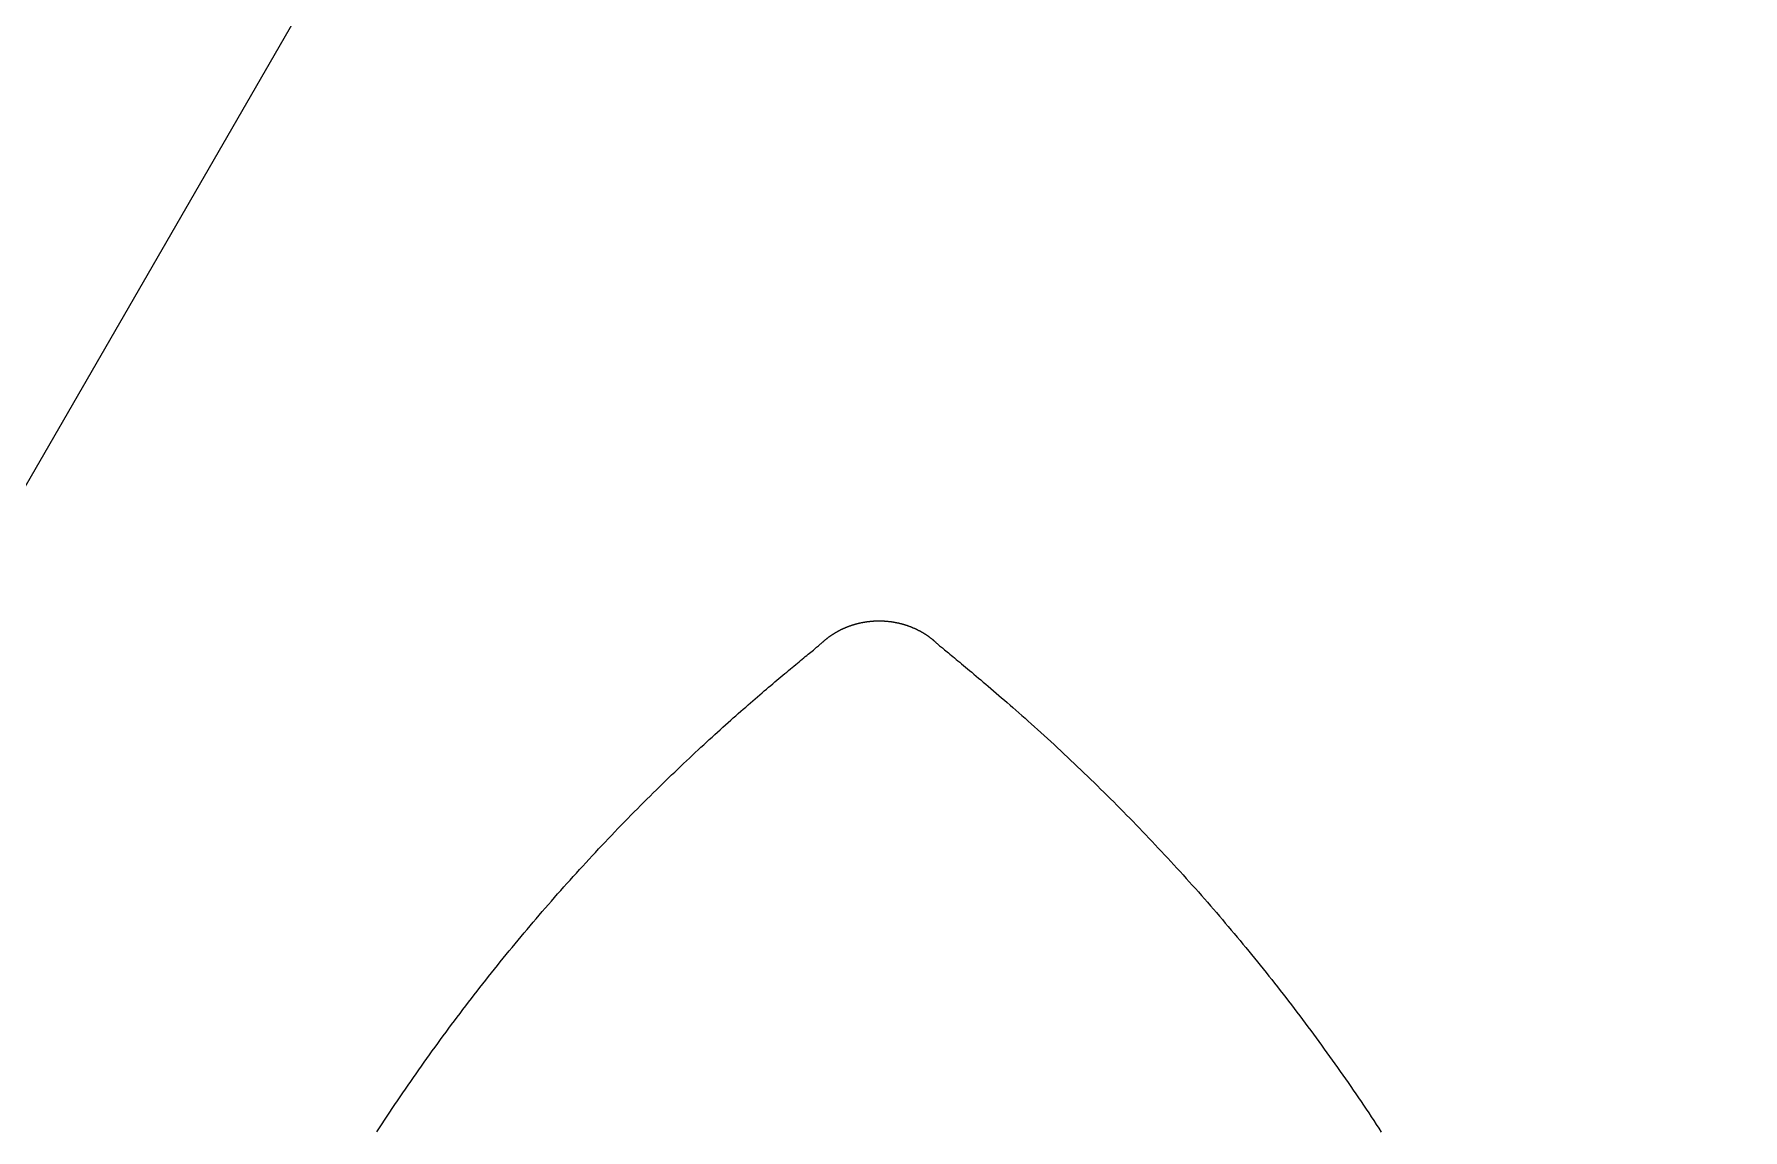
# Model space of a CAD drawing. Extents: x -3 to 136, y 0 to 121.
# Drawn here: x 9.38 to 24.12, y 19.56 to 29.01 of the extents above; entities that cross this region are included whole.
import ezdxf

# ---------------------------------------------------------------- set-up
doc = ezdxf.new("R2010")
doc.units = 0
doc.layers.get('0').update_dxf_attribs({"linetype": 'CONTINUOUS'})

msp = doc.modelspace()

# ---------------------------------------------------------------- linework, layer by layer
msp.add_lwpolyline([(69.2641, 119.9689, 0.5773503), (64.0679, 119.9689), (-2.5981, 4.5, 0.5773503), (0, 0), (133.332, 0, 0.5773503), (135.9301, 4.5)], format="xyb", close=True)
for points in [[(16.1738, 23.7606, 0), (16.1762, 23.7629, 0), (16.1787, 23.7652, 0), (16.1812, 23.7675, 0), (16.1837, 23.7697, 0), (16.1863, 23.772, 0), (16.1888, 23.7742, 0), (16.1913, 23.7764, 0), (16.1939, 23.7786, 0), (16.1965, 23.7808, 0), (16.199, 23.783, 0), (16.2016, 23.7852, 0), (16.2042, 23.7874, 0), (16.2068, 23.7895, 0), (16.2095, 23.7916, 0), (16.2121, 23.7938, 0), (16.2147, 23.7959, 0), (16.2174, 23.798, 0), (16.2201, 23.8, 0), (16.2227, 23.8021, 0), (16.2254, 23.8042, 0), (16.2281, 23.8062, 0), (16.2308, 23.8082, 0), (16.2335, 23.8102, 0), (16.2363, 23.8122, 0), (16.239, 23.8142, 0), (16.2418, 23.8162, 0), (16.2445, 23.8181, 0), (16.2473, 23.8201, 0), (16.2501, 23.822, 0), (16.2528, 23.8239, 0), (16.2556, 23.8258, 0), (16.2584, 23.8277, 0), (16.2613, 23.8296, 0), (16.2641, 23.8314, 0), (16.2669, 23.8333, 0), (16.2698, 23.8351, 0), (16.2726, 23.8369, 0), (16.2755, 23.8387, 0), (16.2783, 23.8405, 0), (16.2812, 23.8423, 0), (16.2841, 23.8441, 0), (16.287, 23.8458, 0), (16.2899, 23.8475, 0), (16.2928, 23.8493, 0), (16.2957, 23.851, 0), (16.2987, 23.8527, 0), (16.3016, 23.8543, 0), (16.3046, 23.856, 0), (16.3075, 23.8577, 0), (16.3105, 23.8593, 0), (16.3134, 23.8609, 0), (16.3164, 23.8625, 0), (16.3194, 23.8641, 0), (16.3224, 23.8657, 0), (16.3254, 23.8673, 0), (16.3284, 23.8688, 0), (16.3314, 23.8703, 0), (16.3345, 23.8719, 0), (16.3375, 23.8734, 0), (16.3405, 23.8749, 0), (16.3436, 23.8763, 0), (16.3466, 23.8778, 0), (16.3497, 23.8793, 0), (16.3528, 23.8807, 0), (16.3559, 23.8821, 0), (16.3589, 23.8835, 0), (16.362, 23.8849, 0), (16.3651, 23.8863, 0), (16.3682, 23.8877, 0), (16.3713, 23.889, 0), (16.3745, 23.8904, 0), (16.3776, 23.8917, 0), (16.3807, 23.893, 0), (16.3838, 23.8943, 0), (16.387, 23.8955, 0), (16.3901, 23.8968, 0), (16.3933, 23.8981, 0), (16.3965, 23.8993, 0), (16.3996, 23.9005, 0), (16.4028, 23.9017, 0), (16.406, 23.9029, 0), (16.4091, 23.9041, 0), (16.4123, 23.9052, 0), (16.4155, 23.9064, 0), (16.4187, 23.9075, 0), (16.4219, 23.9086, 0), (16.4251, 23.9097, 0), (16.4283, 23.9108, 0), (16.4316, 23.9119, 0), (16.4348, 23.9129, 0), (16.438, 23.914, 0), (16.4412, 23.915, 0), (16.4445, 23.916, 0), (16.4477, 23.917, 0), (16.451, 23.918, 0), (16.4542, 23.9189, 0), (16.4575, 23.9199, 0), (16.4607, 23.9208, 0), (16.464, 23.9217, 0), (16.4672, 23.9227, 0), (16.4705, 23.9235, 0), (16.4738, 23.9244, 0), (16.4771, 23.9253, 0), (16.4803, 23.9261, 0), (16.4836, 23.927, 0), (16.4869, 23.9278, 0), (16.4902, 23.9286, 0), (16.4935, 23.9294, 0), (16.4968, 23.9301, 0), (16.5001, 23.9309, 0), (16.5034, 23.9316, 0), (16.5067, 23.9323, 0), (16.51, 23.9331, 0), (16.5133, 23.9338, 0), (16.5167, 23.9344, 0), (16.52, 23.9351, 0), (16.5233, 23.9358, 0), (16.5266, 23.9364, 0), (16.53, 23.937, 0), (16.5333, 23.9376, 0), (16.5366, 23.9382, 0), (16.54, 23.9388, 0), (16.5433, 23.9393, 0), (16.5467, 23.9399, 0), (16.55, 23.9404, 0), (16.5534, 23.9409, 0), (16.5567, 23.9414, 0), (16.5601, 23.9419, 0), (16.5634, 23.9424, 0), (16.5668, 23.9428, 0), (16.5701, 23.9433, 0), (16.5735, 23.9437, 0), (16.5769, 23.9441, 0), (16.5802, 23.9445, 0), (16.5836, 23.9449, 0), (16.587, 23.9452, 0), (16.5903, 23.9456, 0), (16.5937, 23.9459, 0), (16.5971, 23.9462, 0), (16.6005, 23.9466, 0), (16.6039, 23.9468, 0), (16.6072, 23.9471, 0), (16.6106, 23.9474, 0), (16.614, 23.9476, 0), (16.6174, 23.9478, 0), (16.6208, 23.9481, 0), (16.6242, 23.9483, 0), (16.6275, 23.9484, 0), (16.6309, 23.9486, 0), (16.6343, 23.9488, 0), (16.6377, 23.9489, 0), (16.6411, 23.949, 0), (16.6445, 23.9491, 0), (16.6479, 23.9492, 0), (16.6513, 23.9493, 0), (16.6547, 23.9493, 0), (16.6581, 23.9494, 0), (16.6615, 23.9494, 0), (16.6649, 23.9494, 0), (16.6683, 23.9494, 0), (16.6717, 23.9494, 0), (16.6751, 23.9494, 0), (16.6784, 23.9493, 0), (16.6818, 23.9493, 0), (16.6852, 23.9492, 0), (16.6886, 23.9491, 0), (16.692, 23.949, 0), (16.6954, 23.9489, 0), (16.6988, 23.9487, 0), (16.7022, 23.9486, 0), (16.7056, 23.9484, 0), (16.709, 23.9482, 0), (16.7123, 23.948, 0), (16.7157, 23.9478, 0), (16.7191, 23.9476, 0), (16.7225, 23.9474, 0), (16.7259, 23.9471, 0), (16.7293, 23.9468, 0), (16.7326, 23.9465, 0), (16.736, 23.9462, 0), (16.7394, 23.9459, 0), (16.7428, 23.9456, 0), (16.7461, 23.9452, 0), (16.7495, 23.9449, 0), (16.7529, 23.9445, 0), (16.7562, 23.9441, 0), (16.7596, 23.9437, 0), (16.763, 23.9433, 0), (16.7663, 23.9428, 0), (16.7697, 23.9424, 0), (16.773, 23.9419, 0), (16.7764, 23.9414, 0), (16.7797, 23.9409, 0), (16.7831, 23.9404, 0), (16.7864, 23.9399, 0), (16.7898, 23.9393, 0), (16.7931, 23.9388, 0), (16.7964, 23.9382, 0), (16.7998, 23.9376, 0), (16.8031, 23.937, 0), (16.8064, 23.9364, 0), (16.8098, 23.9357, 0), (16.8131, 23.9351, 0), (16.8164, 23.9344, 0), (16.8197, 23.9337, 0), (16.823, 23.933, 0), (16.8264, 23.9323, 0), (16.8297, 23.9316, 0), (16.833, 23.9309, 0), (16.8363, 23.9301, 0), (16.8396, 23.9293, 0), (16.8429, 23.9286, 0), (16.8462, 23.9278, 0), (16.8494, 23.9269, 0), (16.8527, 23.9261, 0), (16.856, 23.9253, 0), (16.8593, 23.9244, 0), (16.8626, 23.9235, 0), (16.8658, 23.9226, 0), (16.8691, 23.9217, 0), (16.8723, 23.9208, 0), (16.8756, 23.9199, 0), (16.8789, 23.9189, 0), (16.8821, 23.918, 0), (16.8853, 23.917, 0), (16.8886, 23.916, 0), (16.8918, 23.915, 0), (16.895, 23.9139, 0), (16.8983, 23.9129, 0), (16.9015, 23.9119, 0), (16.9047, 23.9108, 0), (16.9079, 23.9097, 0), (16.9111, 23.9086, 0), (16.9143, 23.9075, 0), (16.9175, 23.9064, 0), (16.9207, 23.9052, 0), (16.9239, 23.9041, 0), (16.9271, 23.9029, 0), (16.9303, 23.9017, 0), (16.9334, 23.9005, 0), (16.9366, 23.8993, 0), (16.9398, 23.898, 0), (16.9429, 23.8968, 0), (16.9461, 23.8955, 0), (16.9492, 23.8943, 0), (16.9523, 23.893, 0), (16.9555, 23.8917, 0), (16.9586, 23.8903, 0), (16.9617, 23.889, 0), (16.9648, 23.8876, 0), (16.9679, 23.8863, 0), (16.971, 23.8849, 0), (16.9741, 23.8835, 0), (16.9772, 23.8821, 0), (16.9803, 23.8807, 0), (16.9833, 23.8792, 0), (16.9864, 23.8778, 0), (16.9895, 23.8763, 0), (16.9925, 23.8749, 0), (16.9955, 23.8734, 0), (16.9986, 23.8718, 0), (17.0016, 23.8703, 0), (17.0046, 23.8688, 0), (17.0076, 23.8672, 0), (17.0106, 23.8657, 0), (17.0136, 23.8641, 0), (17.0166, 23.8625, 0), (17.0196, 23.8609, 0), (17.0226, 23.8593, 0), (17.0255, 23.8576, 0), (17.0285, 23.856, 0), (17.0314, 23.8543, 0), (17.0344, 23.8526, 0), (17.0373, 23.851, 0), (17.0402, 23.8492, 0), (17.0431, 23.8475, 0), (17.046, 23.8458, 0), (17.0489, 23.844, 0), (17.0518, 23.8423, 0), (17.0547, 23.8405, 0), (17.0576, 23.8387, 0), (17.0604, 23.8369, 0), (17.0633, 23.8351, 0), (17.0661, 23.8333, 0), (17.0689, 23.8314, 0), (17.0718, 23.8296, 0), (17.0746, 23.8277, 0), (17.0774, 23.8258, 0), (17.0802, 23.8239, 0), (17.083, 23.822, 0), (17.0857, 23.8201, 0), (17.0885, 23.8181, 0), (17.0913, 23.8162, 0), (17.094, 23.8142, 0), (17.0967, 23.8122, 0), (17.0995, 23.8102, 0), (17.1022, 23.8082, 0), (17.1049, 23.8062, 0), (17.1076, 23.8041, 0), (17.1103, 23.8021, 0), (17.113, 23.8, 0), (17.1156, 23.7979, 0), (17.1183, 23.7959, 0), (17.1209, 23.7938, 0), (17.1235, 23.7916, 0), (17.1262, 23.7895, 0), (17.1288, 23.7874, 0), (17.1314, 23.7852, 0), (17.134, 23.783, 0), (17.1365, 23.7808, 0), (17.1391, 23.7786, 0), (17.1417, 23.7764, 0), (17.1442, 23.7742, 0), (17.1467, 23.772, 0), (17.1493, 23.7697, 0), (17.1518, 23.7674, 0), (17.1543, 23.7652, 0), (17.1568, 23.7629, 0), (17.1592, 23.7606, 0)], [(12.3352, 19.5422, 0), (12.3571, 19.5759, 0), (12.3792, 19.6096, 0), (12.4013, 19.6432, 0), (12.4236, 19.6768, 0), (12.4458, 19.7103, 0), (12.4682, 19.7438, 0), (12.4907, 19.7772, 0), (12.5132, 19.8105, 0), (12.5358, 19.8438, 0), (12.5584, 19.8771, 0), (12.5812, 19.9103, 0), (12.604, 19.9435, 0), (12.6269, 19.9766, 0), (12.6499, 20.0096, 0), (12.673, 20.0427, 0), (12.6961, 20.0756, 0), (12.7193, 20.1085, 0), (12.7426, 20.1414, 0), (12.7659, 20.1742, 0), (12.7894, 20.2069, 0), (12.8129, 20.2396, 0), (12.8365, 20.2722, 0), (12.8601, 20.3048, 0), (12.8839, 20.3374, 0), (12.9077, 20.3698, 0), (12.9316, 20.4023, 0), (12.9555, 20.4346, 0), (12.9796, 20.467, 0), (13.0037, 20.4992, 0), (13.0279, 20.5314, 0), (13.0521, 20.5636, 0), (13.0765, 20.5957, 0), (13.1009, 20.6277, 0), (13.1254, 20.6597, 0), (13.1499, 20.6917, 0), (13.1746, 20.7236, 0), (13.1993, 20.7554, 0), (13.224, 20.7872, 0), (13.2489, 20.8189, 0), (13.2738, 20.8505, 0), (13.2988, 20.8822, 0), (13.3239, 20.9137, 0), (13.3491, 20.9452, 0), (13.3743, 20.9766, 0), (13.3996, 21.008, 0), (13.425, 21.0394, 0), (13.4504, 21.0706, 0), (13.4759, 21.1018, 0), (13.5015, 21.133, 0), (13.5272, 21.1641, 0), (13.5529, 21.1952, 0), (13.5787, 21.2261, 0), (13.6046, 21.2571, 0), (13.6306, 21.2879, 0), (13.6566, 21.3188, 0), (13.6827, 21.3495, 0), (13.7089, 21.3802, 0), (13.7351, 21.4108, 0), (13.7614, 21.4414, 0), (13.7878, 21.472, 0), (13.8143, 21.5024, 0), (13.8408, 21.5328, 0), (13.8674, 21.5632, 0), (13.8941, 21.5935, 0), (13.9208, 21.6237, 0), (13.9477, 21.6539, 0), (13.9745, 21.684, 0), (14.0015, 21.714, 0), (14.0285, 21.744, 0), (14.0556, 21.7739, 0), (14.0828, 21.8038, 0), (14.1101, 21.8336, 0), (14.1374, 21.8634, 0), (14.1648, 21.8931, 0), (14.1922, 21.9227, 0), (14.2198, 21.9523, 0), (14.2474, 21.9818, 0), (14.275, 22.0112, 0), (14.3028, 22.0406, 0), (14.3306, 22.0699, 0), (14.3585, 22.0992, 0), (14.3864, 22.1284, 0), (14.4145, 22.1575, 0), (14.4425, 22.1866, 0), (14.4707, 22.2156, 0), (14.4987, 22.2443, 0), (14.5266, 22.2728, 0), (14.5543, 22.301, 0), (14.582, 22.329, 0), (14.6095, 22.3567, 0), (14.6369, 22.3842, 0), (14.6642, 22.4114, 0), (14.6913, 22.4384, 0), (14.7183, 22.4651, 0), (14.7452, 22.4916, 0), (14.7719, 22.5178, 0), (14.7985, 22.5438, 0), (14.825, 22.5695, 0), (14.8512, 22.595, 0), (14.8774, 22.6202, 0), (14.9034, 22.6452, 0), (14.9292, 22.6699, 0), (14.9549, 22.6944, 0), (14.9804, 22.7186, 0), (15.0057, 22.7426, 0), (15.0309, 22.7663, 0), (15.0559, 22.7898, 0), (15.0807, 22.813, 0), (15.1054, 22.8359, 0), (15.1298, 22.8586, 0), (15.1541, 22.8811, 0), (15.1782, 22.9033, 0), (15.2022, 22.9253, 0), (15.2259, 22.947, 0), (15.2494, 22.9684, 0), (15.2728, 22.9896, 0), (15.2959, 23.0106, 0), (15.3189, 23.0313, 0), (15.3416, 23.0517, 0), (15.3642, 23.0719, 0), (15.3865, 23.0919, 0), (15.4087, 23.1115, 0), (15.4306, 23.131, 0), (15.4523, 23.1501, 0), (15.4738, 23.1691, 0), (15.495, 23.1877, 0), (15.5161, 23.2062, 0), (15.5369, 23.2243, 0), (15.5575, 23.2422, 0), (15.5778, 23.2599, 0), (15.5979, 23.2773, 0), (15.6178, 23.2945, 0), (15.6374, 23.3114, 0), (15.6568, 23.328, 0), (15.676, 23.3444, 0), (15.6949, 23.3605, 0), (15.7136, 23.3764, 0), (15.732, 23.392, 0), (15.7501, 23.4074, 0), (15.768, 23.4225, 0), (15.7856, 23.4374, 0), (15.803, 23.452, 0), (15.8201, 23.4664, 0), (15.8369, 23.4805, 0), (15.8535, 23.4943, 0), (15.8697, 23.5079, 0), (15.8857, 23.5212, 0), (15.9015, 23.5343, 0), (15.9169, 23.5471, 0), (15.9321, 23.5597, 0), (15.9469, 23.572, 0), (15.9615, 23.5841, 0), (15.9758, 23.5959, 0), (15.9898, 23.6074, 0), (16.0035, 23.6187, 0), (16.0169, 23.6297, 0), (16.03, 23.6405, 0), (16.0427, 23.651, 0), (16.055, 23.6611, 0), (16.0668, 23.6709, 0), (16.0782, 23.6802, 0), (16.0891, 23.6892, 0), (16.0995, 23.6978, 0), (16.1094, 23.706, 0), (16.1187, 23.7137, 0), (16.1275, 23.721, 0), (16.1356, 23.7278, 0), (16.1431, 23.7341, 0), (16.15, 23.7398, 0), (16.1562, 23.7451, 0), (16.1617, 23.7498, 0), (16.1665, 23.754, 0), (16.1705, 23.7576, 0), (16.1738, 23.7606, 0)], [(17.1592, 23.7606, 0), (17.1625, 23.7576, 0), (17.1664, 23.7541, 0), (17.171, 23.7501, 0), (17.1762, 23.7456, 0), (17.1822, 23.7406, 0), (17.1888, 23.735, 0), (17.1961, 23.7289, 0), (17.204, 23.7223, 0), (17.2126, 23.7152, 0), (17.2217, 23.7077, 0), (17.2315, 23.6996, 0), (17.2419, 23.691, 0), (17.253, 23.6819, 0), (17.2646, 23.6724, 0), (17.2768, 23.6623, 0), (17.2895, 23.6518, 0), (17.3029, 23.6408, 0), (17.3168, 23.6293, 0), (17.3312, 23.6174, 0), (17.3462, 23.605, 0), (17.3617, 23.5922, 0), (17.3778, 23.5789, 0), (17.3944, 23.5651, 0), (17.4115, 23.5509, 0), (17.429, 23.5362, 0), (17.4471, 23.5211, 0), (17.4657, 23.5056, 0), (17.4847, 23.4896, 0), (17.5042, 23.4732, 0), (17.5241, 23.4564, 0), (17.5445, 23.4392, 0), (17.5654, 23.4215, 0), (17.5866, 23.4034, 0), (17.6083, 23.3849, 0), (17.6304, 23.366, 0), (17.653, 23.3467, 0), (17.6759, 23.327, 0), (17.6992, 23.3069, 0), (17.7229, 23.2865, 0), (17.7469, 23.2656, 0), (17.7713, 23.2443, 0), (17.7961, 23.2227, 0), (17.8212, 23.2006, 0), (17.8467, 23.1782, 0), (17.8725, 23.1555, 0), (17.8986, 23.1323, 0), (17.925, 23.1088, 0), (17.9517, 23.085, 0), (17.9787, 23.0608, 0), (18.006, 23.0362, 0), (18.0336, 23.0113, 0), (18.0614, 22.986, 0), (18.0895, 22.9604, 0), (18.1179, 22.9345, 0), (18.1465, 22.9083, 0), (18.1753, 22.8817, 0), (18.2044, 22.8547, 0), (18.2335, 22.8277, 0), (18.2625, 22.8005, 0), (18.2915, 22.7733, 0), (18.3204, 22.7461, 0), (18.3492, 22.7188, 0), (18.378, 22.6914, 0), (18.4067, 22.664, 0), (18.4353, 22.6366, 0), (18.4639, 22.609, 0), (18.4924, 22.5815, 0), (18.5208, 22.5538, 0), (18.5491, 22.5261, 0), (18.5774, 22.4984, 0), (18.6056, 22.4706, 0), (18.6338, 22.4427, 0), (18.6618, 22.4148, 0), (18.6898, 22.3869, 0), (18.7178, 22.3588, 0), (18.7456, 22.3308, 0), (18.7734, 22.3026, 0), (18.8012, 22.2744, 0), (18.8288, 22.2462, 0), (18.8564, 22.2179, 0), (18.8839, 22.1895, 0), (18.9114, 22.1611, 0), (18.9388, 22.1327, 0), (18.9661, 22.1041, 0), (18.9933, 22.0756, 0), (19.0205, 22.0469, 0), (19.0476, 22.0182, 0), (19.0747, 21.9895, 0), (19.1017, 21.9607, 0), (19.1286, 21.9318, 0), (19.1554, 21.9029, 0), (19.1822, 21.8739, 0), (19.2089, 21.8449, 0), (19.2355, 21.8158, 0), (19.2621, 21.7867, 0), (19.2886, 21.7575, 0), (19.3151, 21.7282, 0), (19.3414, 21.6989, 0), (19.3677, 21.6695, 0), (19.394, 21.6401, 0), (19.4201, 21.6106, 0), (19.4462, 21.5811, 0), (19.4723, 21.5515, 0), (19.4982, 21.5218, 0), (19.5241, 21.4921, 0), (19.55, 21.4623, 0), (19.5757, 21.4325, 0), (19.6014, 21.4026, 0), (19.6271, 21.3727, 0), (19.6526, 21.3427, 0), (19.6781, 21.3126, 0), (19.7035, 21.2825, 0), (19.7289, 21.2523, 0), (19.7542, 21.2221, 0), (19.7794, 21.1918, 0), (19.8046, 21.1615, 0), (19.8297, 21.1311, 0), (19.8547, 21.1006, 0), (19.8797, 21.0701, 0), (19.9046, 21.0395, 0), (19.9294, 21.0089, 0), (19.9542, 20.9782, 0), (19.9789, 20.9474, 0), (20.0035, 20.9166, 0), (20.0281, 20.8857, 0), (20.0526, 20.8548, 0), (20.077, 20.8238, 0), (20.1014, 20.7928, 0), (20.1257, 20.7617, 0), (20.15, 20.7305, 0), (20.1741, 20.6993, 0), (20.1982, 20.668, 0), (20.2223, 20.6367, 0), (20.2463, 20.6053, 0), (20.2702, 20.5739, 0), (20.294, 20.5423, 0), (20.3178, 20.5108, 0), (20.3415, 20.4791, 0), (20.3652, 20.4475, 0), (20.3887, 20.4157, 0), (20.4122, 20.384, 0), (20.4357, 20.3521, 0), (20.459, 20.3202, 0), (20.4823, 20.2883, 0), (20.5055, 20.2563, 0), (20.5287, 20.2243, 0), (20.5517, 20.1922, 0), (20.5747, 20.16, 0), (20.5976, 20.1279, 0), (20.6205, 20.0956, 0), (20.6433, 20.0633, 0), (20.666, 20.031, 0), (20.6886, 19.9986, 0), (20.7112, 19.9662, 0), (20.7337, 19.9337, 0), (20.7561, 19.9012, 0), (20.7784, 19.8686, 0), (20.8007, 19.836, 0), (20.8229, 19.8033, 0), (20.845, 19.7706, 0), (20.867, 19.7378, 0), (20.889, 19.705, 0), (20.9109, 19.6721, 0), (20.9327, 19.6392, 0), (20.9545, 19.6062, 0), (20.9761, 19.5732, 0), (20.9977, 19.5402, 0)]]:
    msp.add_polyline3d(points)

doc.saveas('drawing.dxf')
